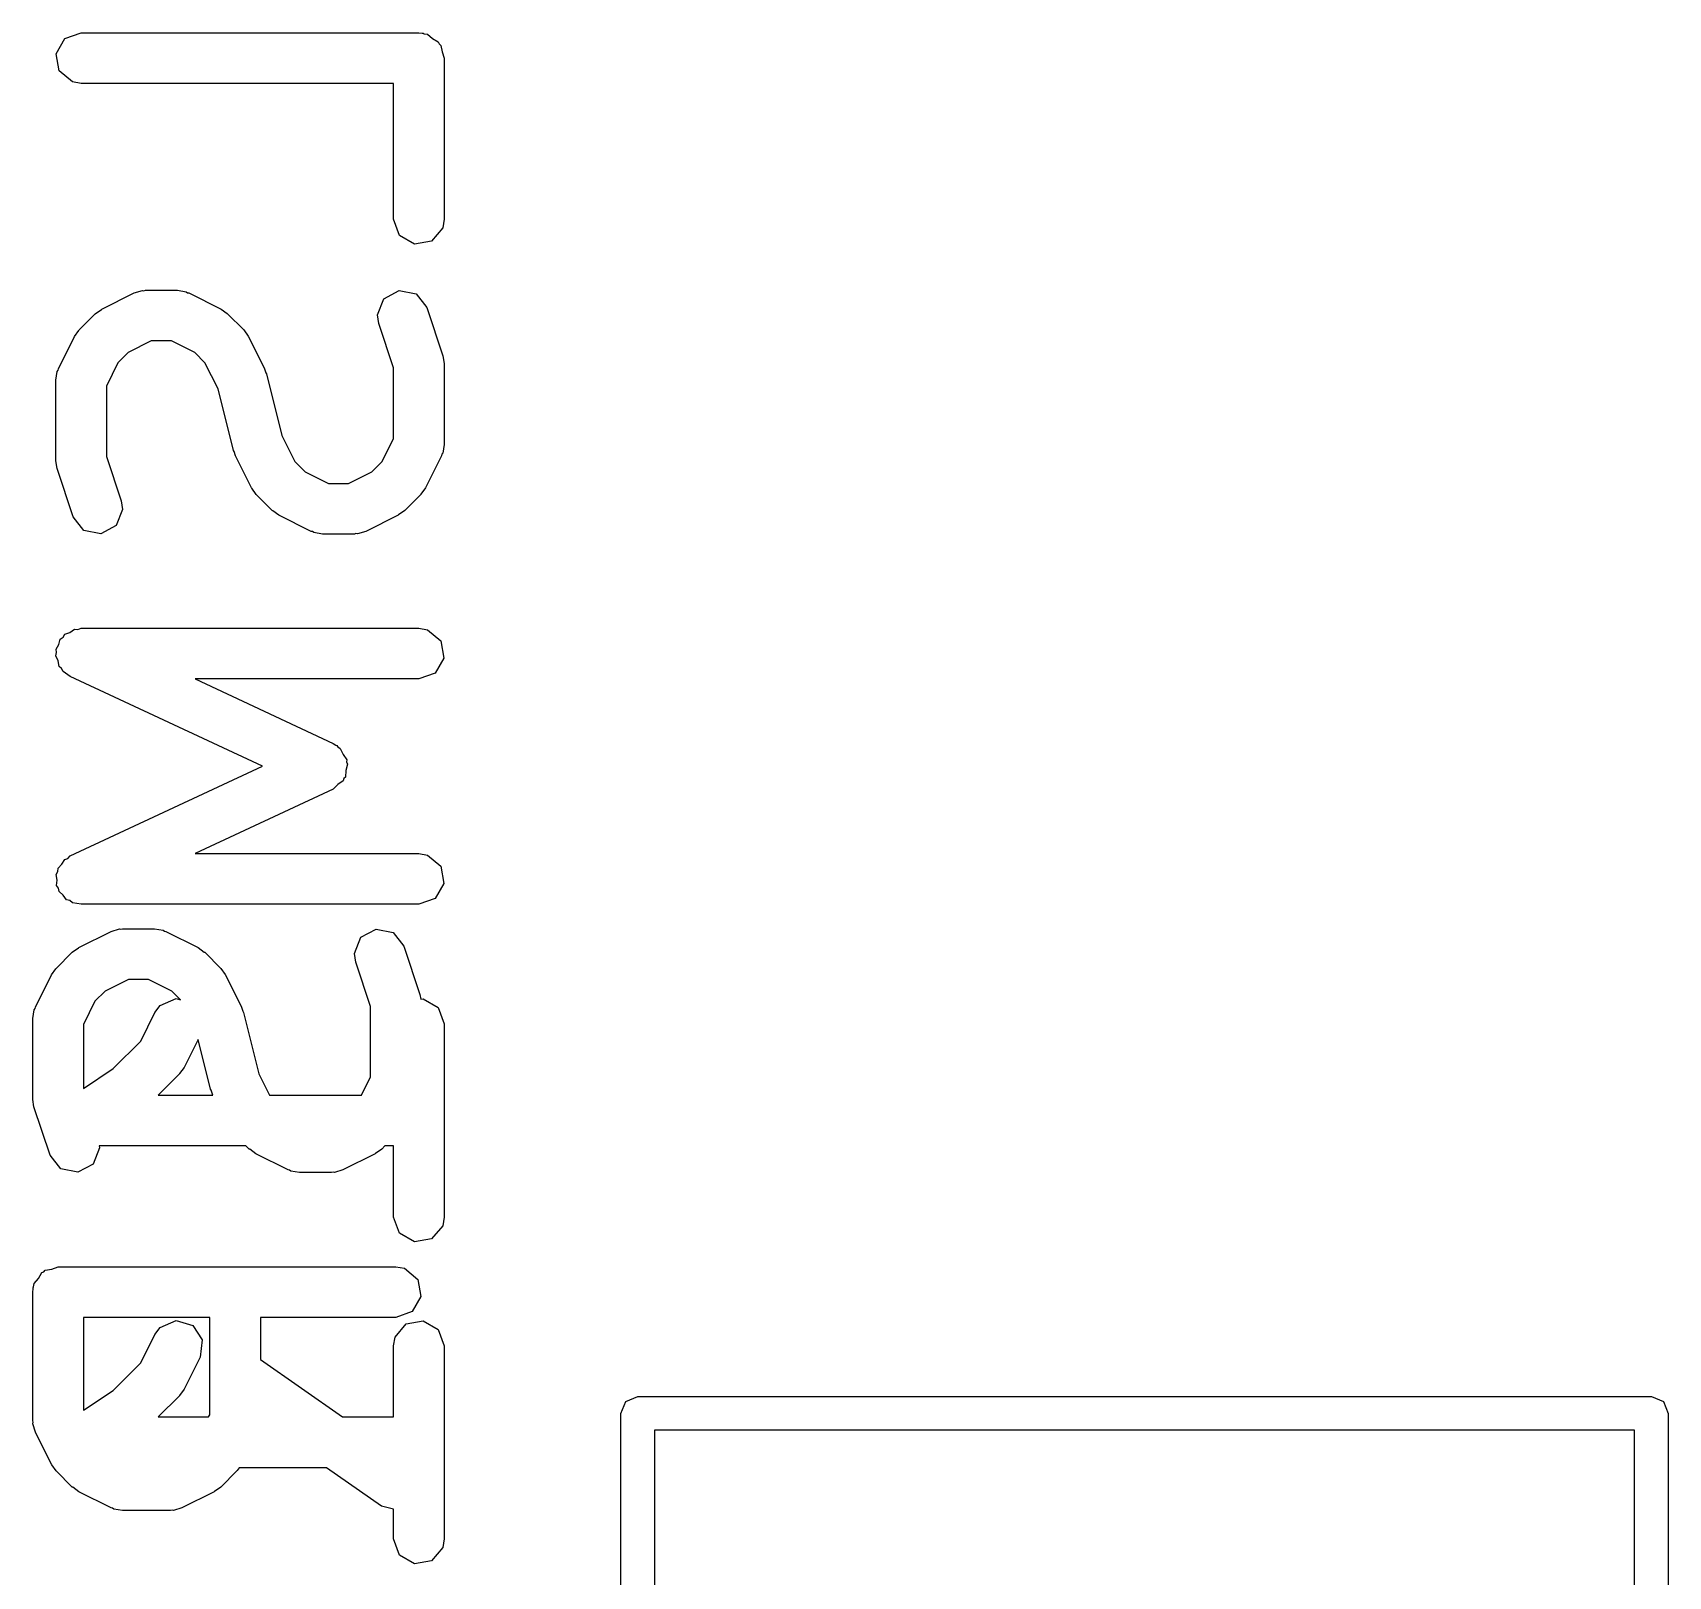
# Model space of a CAD drawing. Extents: x 3.27 to 3.6, y 0.34 to 1.57.
# Drawn here: x 3.3354 to 3.526, y 1.3866 to 1.5664 of the extents above; entities that cross this region are included whole.
import ezdxf

# ---------------------------------------------------------------- set-up
doc = ezdxf.new("R2010")
doc.units = 0
doc.header["$MEASUREMENT"] = 0
doc.layers.add('BLACK', color=7, linetype='CONTINUOUS')

msp = doc.modelspace()

# ---------------------------------------------------------------- linework, layer by layer
at = {"layer": 'BLACK', "linetype": 'CONTINUOUS'}
for p, q in [((3.33817, 1.56392), (3.33918, 1.56567)), ((3.33918, 1.56567), (3.34108, 1.56636)), ((3.34108, 1.56636), (3.38045, 1.56636)), ((3.38045, 1.56636), (3.38083, 1.56629)), ((3.38083, 1.56629), (3.38096, 1.56631)), ((3.38096, 1.56631), (3.38107, 1.56625)), ((3.38107, 1.56625), (3.38146, 1.56618)), ((3.38146, 1.56618), (3.38205, 1.56569)), ((3.38205, 1.56569), (3.38271, 1.5653)), ((3.38271, 1.5653), (3.3828, 1.56505)), ((3.3828, 1.56505), (3.38301, 1.56488)), ((3.38301, 1.56488), (3.38314, 1.56413)), ((3.33852, 1.56193), (3.33817, 1.56392)), ((3.38314, 1.56413), (3.3834, 1.56341)), ((3.3834, 1.56341), (3.3834, 1.54466)), ((3.34007, 1.56063), (3.33852, 1.56193)), ((3.34108, 1.56045), (3.34007, 1.56063)), ((3.3775, 1.56045), (3.34108, 1.56045)), ((3.3775, 1.54466), (3.3775, 1.56045)), ((3.37819, 1.54276), (3.3775, 1.54466)), ((3.38322, 1.54365), (3.38192, 1.5421)), ((3.3834, 1.54466), (3.38322, 1.54365)), ((3.37994, 1.54175), (3.37819, 1.54276)), ((3.38192, 1.5421), (3.37994, 1.54175)), ((3.34351, 1.53418), (3.34726, 1.53605)), ((3.34726, 1.53605), (3.34824, 1.53634)), ((3.34824, 1.53634), (3.34841, 1.5363)), ((3.34841, 1.5363), (3.34858, 1.53636)), ((3.34858, 1.53636), (3.35233, 1.53636)), ((3.35233, 1.53636), (3.35334, 1.53618)), ((3.35334, 1.53618), (3.35347, 1.53607)), ((3.35347, 1.53607), (3.35365, 1.53605)), ((3.35365, 1.53605), (3.3574, 1.53418)), ((3.37636, 1.53537), (3.37814, 1.53633)), ((3.37814, 1.53633), (3.38012, 1.53593)), ((3.34274, 1.53362), (3.34346, 1.53413)), ((3.34346, 1.53413), (3.34351, 1.53418)), ((3.3574, 1.53418), (3.35811, 1.53365)), ((3.37562, 1.53349), (3.37636, 1.53537)), ((3.38012, 1.53593), (3.38137, 1.53434)), ((3.38137, 1.53434), (3.38325, 1.52872)), ((3.34086, 1.53175), (3.34274, 1.53362)), ((3.35811, 1.53365), (3.35816, 1.53362)), ((3.35816, 1.53362), (3.36004, 1.53175)), ((3.37577, 1.53248), (3.37562, 1.53349)), ((3.3775, 1.52731), (3.37577, 1.53248)), ((3.33844, 1.52723), (3.34031, 1.53098)), ((3.34031, 1.53098), (3.34084, 1.53169)), ((3.34084, 1.53169), (3.34086, 1.53175)), ((3.34927, 1.53046), (3.34658, 1.52911)), ((3.35163, 1.53046), (3.34927, 1.53046)), ((3.35433, 1.52911), (3.35163, 1.53046)), ((3.36004, 1.53175), (3.36055, 1.53103)), ((3.36055, 1.53103), (3.36059, 1.53098)), ((3.36059, 1.53098), (3.36247, 1.52723)), ((3.34658, 1.52911), (3.34538, 1.52791)), ((3.35552, 1.52791), (3.35433, 1.52911)), ((3.38325, 1.52872), (3.38338, 1.52785)), ((3.33813, 1.52591), (3.3383, 1.52692)), ((3.3383, 1.52692), (3.33842, 1.52706)), ((3.33842, 1.52706), (3.33844, 1.52723)), ((3.34538, 1.52791), (3.34403, 1.52521)), ((3.35704, 1.52488), (3.35552, 1.52791)), ((3.36247, 1.52723), (3.36261, 1.52674)), ((3.36261, 1.52674), (3.36269, 1.52663)), ((3.36269, 1.52663), (3.36449, 1.51944)), ((3.3775, 1.51911), (3.3775, 1.52731)), ((3.38338, 1.52785), (3.3834, 1.52779)), ((3.3834, 1.52779), (3.3834, 1.51841)), ((3.33813, 1.51654), (3.33813, 1.52591)), ((3.34403, 1.52521), (3.34403, 1.51702)), ((3.35884, 1.5177), (3.35704, 1.52488)), ((3.36449, 1.51944), (3.366, 1.51641)), ((3.37615, 1.51641), (3.3775, 1.51911)), ((3.34403, 1.51702), (3.34575, 1.51185)), ((3.35891, 1.51758), (3.35884, 1.5177)), ((3.35906, 1.51709), (3.35891, 1.51758)), ((3.36093, 1.51334), (3.35906, 1.51709)), ((3.38309, 1.51709), (3.38121, 1.51334)), ((3.38311, 1.51727), (3.38309, 1.51709)), ((3.38322, 1.5174), (3.38311, 1.51727)), ((3.3834, 1.51841), (3.38322, 1.5174)), ((3.33815, 1.51648), (3.33813, 1.51654)), ((3.33828, 1.5156), (3.33815, 1.51648)), ((3.34015, 1.50998), (3.33828, 1.5156)), ((3.366, 1.51641), (3.3672, 1.51521)), ((3.3672, 1.51521), (3.3699, 1.51387)), ((3.37225, 1.51387), (3.37495, 1.51521)), ((3.37495, 1.51521), (3.37615, 1.51641)), ((3.36098, 1.5133), (3.36093, 1.51334)), ((3.36149, 1.51257), (3.36098, 1.5133)), ((3.3699, 1.51387), (3.37225, 1.51387)), ((3.38121, 1.51334), (3.38069, 1.51263)), ((3.34575, 1.51185), (3.3459, 1.51083)), ((3.36336, 1.5107), (3.36149, 1.51257)), ((3.38066, 1.51257), (3.37879, 1.5107)), ((3.38069, 1.51263), (3.38066, 1.51257)), ((3.34141, 1.5084), (3.34015, 1.50998)), ((3.3459, 1.51083), (3.34516, 1.50895)), ((3.36342, 1.51067), (3.36336, 1.5107)), ((3.36413, 1.51015), (3.36342, 1.51067)), ((3.36788, 1.50827), (3.36413, 1.51015)), ((3.37802, 1.51015), (3.37427, 1.50827)), ((3.37806, 1.51019), (3.37802, 1.51015)), ((3.37879, 1.5107), (3.37806, 1.51019)), ((3.34339, 1.50799), (3.34141, 1.5084)), ((3.34516, 1.50895), (3.34339, 1.50799)), ((3.36805, 1.50825), (3.36788, 1.50827)), ((3.36819, 1.50814), (3.36805, 1.50825)), ((3.3692, 1.50796), (3.36819, 1.50814)), ((3.37295, 1.50796), (3.3692, 1.50796)), ((3.37311, 1.50802), (3.37295, 1.50796)), ((3.37329, 1.50798), (3.37311, 1.50802)), ((3.37427, 1.50827), (3.37329, 1.50798)), ((3.33898, 1.49596), (3.33918, 1.4963)), ((3.33918, 1.4963), (3.33979, 1.49652)), ((3.33979, 1.49652), (3.34031, 1.49689)), ((3.34031, 1.49689), (3.34071, 1.49686)), ((3.34071, 1.49686), (3.34108, 1.49699)), ((3.34108, 1.49699), (3.38045, 1.49699)), ((3.38045, 1.49699), (3.38146, 1.49681)), ((3.38146, 1.49681), (3.38301, 1.49552)), ((3.33814, 1.49378), (3.33824, 1.49416)), ((3.33817, 1.49455), (3.33849, 1.49511)), ((3.33824, 1.49416), (3.33817, 1.49455)), ((3.33849, 1.49511), (3.33866, 1.49573)), ((3.33866, 1.49573), (3.33898, 1.49596)), ((3.38301, 1.49552), (3.38336, 1.49353)), ((3.33841, 1.4932), (3.33814, 1.49378)), ((3.33852, 1.49256), (3.33841, 1.4932)), ((3.33882, 1.49231), (3.33852, 1.49256)), ((3.33899, 1.49195), (3.33882, 1.49231)), ((3.38336, 1.49353), (3.38235, 1.49178)), ((3.33983, 1.49136), (3.33899, 1.49195)), ((3.36222, 1.48092), (3.33983, 1.49136)), ((3.38045, 1.49109), (3.35439, 1.49109)), ((3.35439, 1.49109), (3.37045, 1.48359)), ((3.38235, 1.49178), (3.38045, 1.49109)), ((3.37045, 1.48359), (3.37077, 1.48337)), ((3.37077, 1.48337), (3.37089, 1.48334)), ((3.37089, 1.48334), (3.37097, 1.48323)), ((3.37097, 1.48323), (3.37129, 1.483)), ((3.37129, 1.483), (3.37161, 1.48231)), ((3.33983, 1.47047), (3.36222, 1.48092)), ((3.37161, 1.48231), (3.37205, 1.48168)), ((3.37214, 1.48117), (3.37194, 1.48043)), ((3.37205, 1.48168), (3.37203, 1.48142)), ((3.37203, 1.48142), (3.37214, 1.48117)), ((3.37162, 1.47922), (3.37099, 1.47878)), ((3.37169, 1.47948), (3.37162, 1.47922)), ((3.37188, 1.47967), (3.37169, 1.47948)), ((3.37194, 1.48043), (3.37188, 1.47967)), ((3.37045, 1.47824), (3.35439, 1.47075)), ((3.37099, 1.47878), (3.37045, 1.47824)), ((3.3384, 1.46904), (3.33886, 1.4695)), ((3.33886, 1.4695), (3.33918, 1.47006)), ((3.33918, 1.47006), (3.33955, 1.47019)), ((3.33955, 1.47019), (3.33983, 1.47047)), ((3.35439, 1.47075), (3.38045, 1.47075)), ((3.38045, 1.47075), (3.38146, 1.47057)), ((3.38146, 1.47057), (3.38301, 1.46927)), ((3.33817, 1.46831), (3.33837, 1.46865)), ((3.33828, 1.46767), (3.33817, 1.46831)), ((3.33823, 1.46703), (3.33828, 1.46767)), ((3.33837, 1.46865), (3.3384, 1.46904)), ((3.38301, 1.46927), (3.38336, 1.46728)), ((3.33845, 1.46671), (3.33823, 1.46703)), ((3.33852, 1.46632), (3.33845, 1.46671)), ((3.33901, 1.4659), (3.33852, 1.46632)), ((3.33939, 1.46537), (3.33901, 1.4659)), ((3.38235, 1.46553), (3.38045, 1.46484)), ((3.38336, 1.46728), (3.38235, 1.46553)), ((3.33977, 1.46527), (3.33939, 1.46537)), ((3.34007, 1.46502), (3.33977, 1.46527)), ((3.34108, 1.46484), (3.34007, 1.46502)), ((3.38045, 1.46484), (3.34108, 1.46484)), ((3.34083, 1.45981), (3.34458, 1.46168)), ((3.34458, 1.46168), (3.34556, 1.46198)), ((3.34556, 1.46198), (3.34573, 1.46194)), ((3.34573, 1.46194), (3.3459, 1.462)), ((3.3459, 1.462), (3.34965, 1.462)), ((3.34965, 1.462), (3.35066, 1.46182)), ((3.35066, 1.46182), (3.35079, 1.46171)), ((3.35079, 1.46171), (3.35097, 1.46168)), ((3.35097, 1.46168), (3.35472, 1.45981)), ((3.37369, 1.461), (3.37546, 1.46196)), ((3.37546, 1.46196), (3.37744, 1.46156)), ((3.34079, 1.45976), (3.34083, 1.45981)), ((3.35472, 1.45981), (3.35543, 1.45928)), ((3.37294, 1.45912), (3.37369, 1.461)), ((3.37744, 1.46156), (3.3787, 1.45998)), ((3.3787, 1.45998), (3.38057, 1.45435)), ((3.33819, 1.45738), (3.34006, 1.45926)), ((3.34006, 1.45926), (3.34079, 1.45976)), ((3.35543, 1.45928), (3.35549, 1.45926)), ((3.35549, 1.45926), (3.35736, 1.45738)), ((3.37309, 1.45811), (3.37294, 1.45912)), ((3.37482, 1.45294), (3.37309, 1.45811)), ((3.33576, 1.45287), (3.33763, 1.45661)), ((3.33763, 1.45661), (3.33816, 1.45732)), ((3.33816, 1.45732), (3.33819, 1.45738)), ((3.3466, 1.45609), (3.3439, 1.45474)), ((3.34895, 1.45609), (3.3466, 1.45609)), ((3.35165, 1.45474), (3.34895, 1.45609)), ((3.35736, 1.45738), (3.35787, 1.45666)), ((3.35787, 1.45666), (3.35791, 1.45661)), ((3.35791, 1.45661), (3.35979, 1.45287)), ((3.3439, 1.45474), (3.3427, 1.45355)), ((3.35268, 1.45371), (3.35165, 1.45474)), ((3.38057, 1.45435), (3.38066, 1.45378)), ((3.33545, 1.45154), (3.33563, 1.45255)), ((3.33563, 1.45255), (3.33574, 1.45269)), ((3.33574, 1.45269), (3.33576, 1.45287)), ((3.3427, 1.45355), (3.34135, 1.45085)), ((3.34803, 1.44892), (3.34969, 1.45224)), ((3.34969, 1.45224), (3.3503, 1.45306)), ((3.3503, 1.45306), (3.35215, 1.45387)), ((3.35215, 1.45387), (3.35268, 1.45371)), ((3.35979, 1.45287), (3.35993, 1.45238)), ((3.35993, 1.45238), (3.36001, 1.45226)), ((3.36001, 1.45226), (3.36181, 1.44508)), ((3.37482, 1.44474), (3.37482, 1.45294)), ((3.38066, 1.45378), (3.38096, 1.45383)), ((3.38096, 1.45383), (3.38271, 1.45282)), ((3.38271, 1.45282), (3.3834, 1.45092)), ((3.33545, 1.44217), (3.33545, 1.45154)), ((3.34135, 1.45085), (3.34135, 1.4434)), ((3.3834, 1.45092), (3.3834, 1.42842)), ((3.34482, 1.44572), (3.34803, 1.44892)), ((3.35472, 1.4491), (3.35309, 1.44585)), ((3.35616, 1.44333), (3.35472, 1.4491)), ((3.34135, 1.4434), (3.34482, 1.44572)), ((3.35254, 1.44508), (3.35008, 1.44262)), ((3.35257, 1.44514), (3.35254, 1.44508)), ((3.35309, 1.44585), (3.35257, 1.44514)), ((3.36181, 1.44508), (3.36304, 1.44262)), ((3.37376, 1.44262), (3.37482, 1.44474)), ((3.35008, 1.44262), (3.35643, 1.44262)), ((3.35624, 1.44321), (3.35616, 1.44333)), ((3.35638, 1.44273), (3.35624, 1.44321)), ((3.35643, 1.44262), (3.35638, 1.44273)), ((3.36304, 1.44262), (3.37376, 1.44262)), ((3.33547, 1.44211), (3.33545, 1.44217)), ((3.3356, 1.44124), (3.33547, 1.44211)), ((3.33747, 1.43561), (3.3356, 1.44124)), ((3.33873, 1.43403), (3.33747, 1.43561)), ((3.34323, 1.43647), (3.34248, 1.43459)), ((3.3603, 1.43672), (3.34319, 1.43672)), ((3.34319, 1.43672), (3.34323, 1.43647)), ((3.36068, 1.43633), (3.3603, 1.43672)), ((3.36074, 1.43631), (3.36068, 1.43633)), ((3.36145, 1.43578), (3.36074, 1.43631)), ((3.3652, 1.43391), (3.36145, 1.43578)), ((3.37534, 1.43578), (3.37159, 1.43391)), ((3.37539, 1.43583), (3.37534, 1.43578)), ((3.37611, 1.43633), (3.37539, 1.43583)), ((3.37649, 1.43672), (3.37611, 1.43633)), ((3.3775, 1.43672), (3.37649, 1.43672)), ((3.3775, 1.42842), (3.3775, 1.43672)), ((3.34071, 1.43363), (3.33873, 1.43403)), ((3.34248, 1.43459), (3.34071, 1.43363)), ((3.36538, 1.43389), (3.3652, 1.43391)), ((3.36551, 1.43377), (3.36538, 1.43389)), ((3.36652, 1.43359), (3.36551, 1.43377)), ((3.37027, 1.43359), (3.36652, 1.43359)), ((3.37044, 1.43365), (3.37027, 1.43359)), ((3.37061, 1.43361), (3.37044, 1.43365)), ((3.37159, 1.43391), (3.37061, 1.43361)), ((3.37819, 1.42653), (3.3775, 1.42842)), ((3.38322, 1.42741), (3.38192, 1.42587)), ((3.3834, 1.42842), (3.38322, 1.42741)), ((3.37994, 1.42552), (3.37819, 1.42653)), ((3.38192, 1.42587), (3.37994, 1.42552)), ((3.33612, 1.42127), (3.3365, 1.42194)), ((3.3365, 1.42194), (3.33675, 1.42203)), ((3.33675, 1.42203), (3.33692, 1.42223)), ((3.33692, 1.42223), (3.33768, 1.42236)), ((3.33768, 1.42236), (3.3384, 1.42263)), ((3.3384, 1.42263), (3.37777, 1.42263)), ((3.37777, 1.42263), (3.37878, 1.42245)), ((3.37878, 1.42245), (3.38033, 1.42115)), ((3.33545, 1.41967), (3.33552, 1.42006)), ((3.33549, 1.42019), (3.33556, 1.4203)), ((3.33552, 1.42006), (3.33549, 1.42019)), ((3.33556, 1.4203), (3.33563, 1.42068)), ((3.33563, 1.42068), (3.33612, 1.42127)), ((3.38033, 1.42115), (3.38068, 1.41916)), ((3.33545, 1.40468), (3.33545, 1.41967)), ((3.38068, 1.41916), (3.37967, 1.41741)), ((3.34135, 1.41672), (3.34135, 1.40591)), ((3.35607, 1.41672), (3.34135, 1.41672)), ((3.3503, 1.41557), (3.35215, 1.41637)), ((3.35215, 1.41637), (3.35409, 1.4158)), ((3.35607, 1.40537), (3.35607, 1.41672)), ((3.37777, 1.41672), (3.36198, 1.41672)), ((3.36198, 1.41672), (3.36198, 1.41184)), ((3.37767, 1.41444), (3.37897, 1.41598)), ((3.37967, 1.41741), (3.37777, 1.41672)), ((3.37897, 1.41598), (3.38096, 1.41633)), ((3.38096, 1.41633), (3.38271, 1.41532)), ((3.34803, 1.41142), (3.34969, 1.41475)), ((3.34969, 1.41475), (3.3503, 1.41557)), ((3.35409, 1.4158), (3.3552, 1.41411)), ((3.3552, 1.41411), (3.35497, 1.4121)), ((3.3775, 1.41343), (3.37767, 1.41444)), ((3.38271, 1.41532), (3.3834, 1.41343)), ((3.3775, 1.40513), (3.3775, 1.41343)), ((3.3834, 1.41343), (3.3834, 1.39093)), ((3.34482, 1.40822), (3.34803, 1.41142)), ((3.35497, 1.4121), (3.35309, 1.40836)), ((3.36198, 1.41184), (3.37156, 1.40513)), ((3.35309, 1.40836), (3.35257, 1.40765)), ((3.34135, 1.40591), (3.34482, 1.40822)), ((3.35254, 1.40759), (3.35008, 1.40513)), ((3.35257, 1.40765), (3.35254, 1.40759)), ((3.40398, 1.40555), (3.40455, 1.40694)), ((3.40455, 1.40694), (3.40594, 1.40752)), ((3.40594, 1.40752), (3.52406, 1.40752)), ((3.52406, 1.40752), (3.52545, 1.40694)), ((3.52545, 1.40694), (3.52602, 1.40555)), ((3.33551, 1.40451), (3.33545, 1.40468)), ((3.33547, 1.40434), (3.33551, 1.40451)), ((3.35008, 1.40513), (3.35595, 1.40513)), ((3.35595, 1.40513), (3.35607, 1.40537)), ((3.37156, 1.40513), (3.3775, 1.40513)), ((3.40398, 1.22445), (3.40398, 1.40555)), ((3.52602, 1.40555), (3.52602, 1.22445)), ((3.33576, 1.40336), (3.33547, 1.40434)), ((3.33763, 1.39961), (3.33576, 1.40336)), ((3.40791, 1.40358), (3.40791, 1.22642)), ((3.52209, 1.40358), (3.40791, 1.40358)), ((3.52209, 1.22642), (3.52209, 1.40358)), ((3.33768, 1.39956), (3.33763, 1.39961)), ((3.33819, 1.39884), (3.33768, 1.39956)), ((3.34006, 1.39696), (3.33819, 1.39884)), ((3.35924, 1.39884), (3.35736, 1.39696)), ((3.35926, 1.3989), (3.35924, 1.39884)), ((3.35951, 1.39922), (3.35926, 1.3989)), ((3.3697, 1.39922), (3.35951, 1.39922)), ((3.37608, 1.39476), (3.3697, 1.39922)), ((3.34012, 1.39694), (3.34006, 1.39696)), ((3.34083, 1.39641), (3.34012, 1.39694)), ((3.35736, 1.39696), (3.35664, 1.39646)), ((3.34458, 1.39454), (3.34083, 1.39641)), ((3.35659, 1.39641), (3.35284, 1.39454)), ((3.35664, 1.39646), (3.35659, 1.39641)), ((3.34475, 1.39452), (3.34458, 1.39454)), ((3.34489, 1.3944), (3.34475, 1.39452)), ((3.3459, 1.39422), (3.34489, 1.3944)), ((3.35152, 1.39422), (3.3459, 1.39422)), ((3.35169, 1.39428), (3.35152, 1.39422)), ((3.35186, 1.39424), (3.35169, 1.39428)), ((3.35284, 1.39454), (3.35186, 1.39424)), ((3.3775, 1.39438), (3.37608, 1.39476)), ((3.3775, 1.39093), (3.3775, 1.39438)), ((3.37819, 1.38903), (3.3775, 1.39093)), ((3.38322, 1.38992), (3.38192, 1.38837)), ((3.3834, 1.39093), (3.38322, 1.38992)), ((3.37994, 1.38802), (3.37819, 1.38903)), ((3.38192, 1.38837), (3.37994, 1.38802))]:
    msp.add_line(p, q, dxfattribs=at)

doc.saveas('drawing.dxf')
